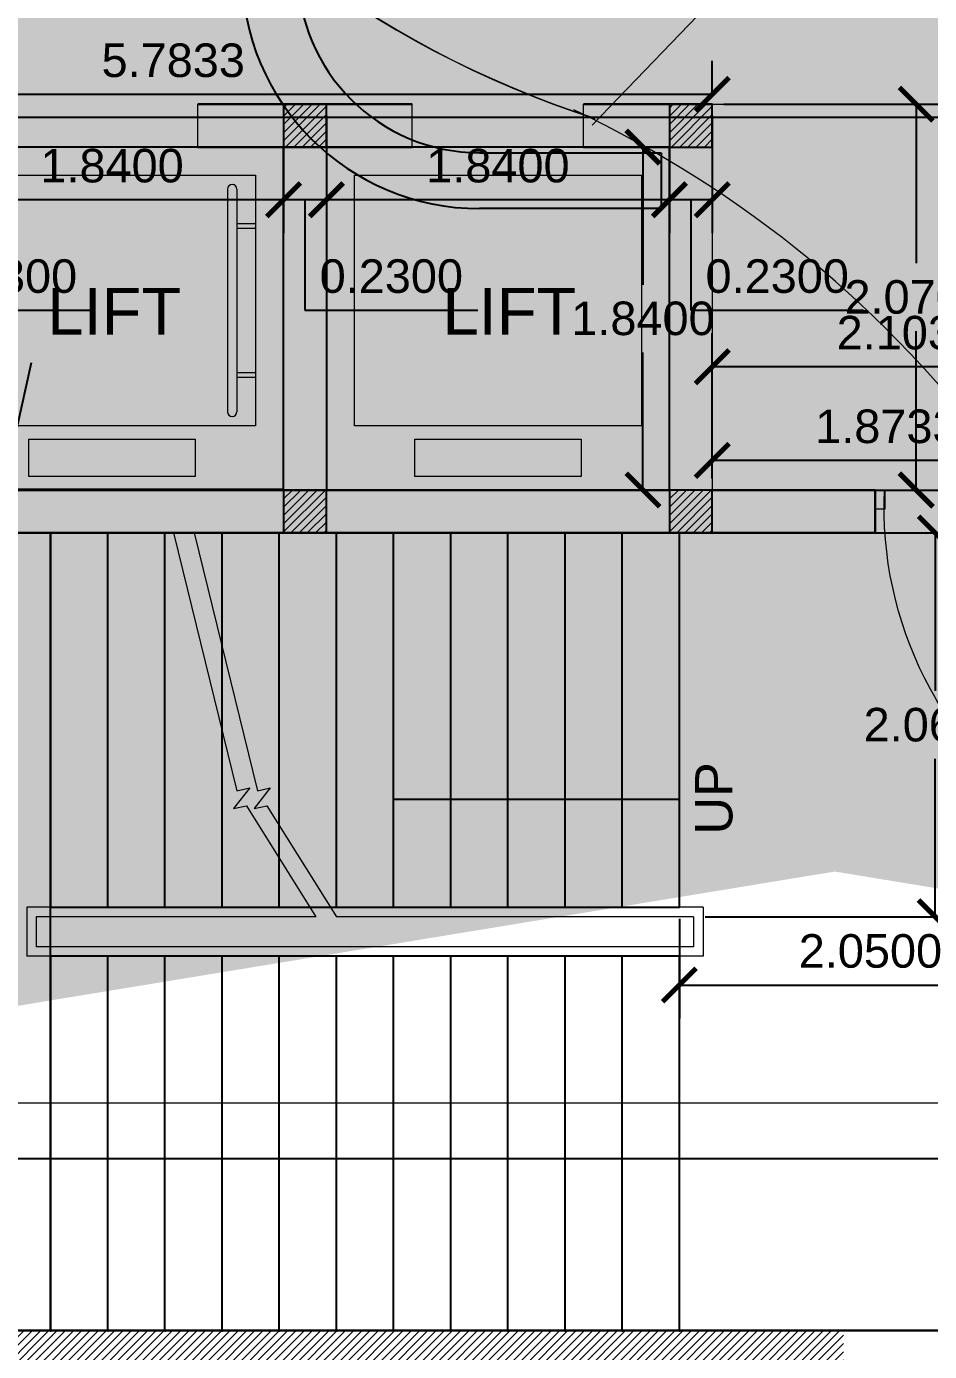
# Model space of a CAD drawing. Header units: metres. Extents: x -1560916 to -1560612, y 43591 to 43809.
# Drawn here: x -1560844.47 to -1560839.63, y 43691.93 to 43699.04 of the extents above; entities that cross this region are included whole.
import ezdxf

# ---------------------------------------------------------------- set-up
doc = ezdxf.new("R2010")
doc.units = ezdxf.units.M
doc.header["$LTSCALE"] = 750
doc.header["$MEASUREMENT"] = 0
doc.header["$PDMODE"] = 35
doc.header["$PDSIZE"] = 50
doc.linetypes.add('HIDDEN', pattern=[0.375, 0.25, -0.125])
doc.linetypes.add('PHANTOM2', pattern=[1.25, 0.625, -0.125, 0.125, -0.125, 0.125, -0.125])
doc.layers.get('0').update_dxf_attribs({"lineweight": 5})
doc.layers.get('Defpoints').update_dxf_attribs({"lineweight": 0})
for name, color, linetype, lineweight in [('AR_DIM WRK', 3, 'Continuous', 13), ('AR_DOOR', 32, 'Continuous', 9), ('AR_DRIVE WAY', 173, 'Continuous', 9), ('AR_ELEV 6', 1, 'Continuous', 9), ('AR_MISCELLANEOUS', 250, 'Continuous', 5), ('AR_STAIRCASE', 21, 'Continuous', 15), ('column', 242, 'Continuous', 25), ('ED', 30, 'Continuous', 0), ('FURN', 33, 'Continuous', 18), ('HAT', 8, 'Continuous', 5), ('wall', 7, 'Continuous', 30)]:
    doc.layers.add(name, color=color, linetype=linetype, lineweight=lineweight)
doc.layers.add('BLK_1_FLR_-1_DA_LIFT_1', color=30, linetype='Continuous', plot=False)
for name, color, linetype in [('BLK_1_FLR_-1_LIFT_1', 30, 'Continuous'), ('DRIVEWAY', 6, 'Continuous'), ('norms', 4, 'Continuous')]:
    doc.layers.add(name, color=color, linetype=linetype)
doc.styles.add('RS1', font='romans.shx', dxfattribs={"width": 0.75})
doc.styles.get("Standard").update_dxf_attribs({"font": 'arial.ttf'})
doc.dimstyles.new('DIM-100', dxfattribs={"dimtxt": 200, "dimasz": 100, "dimexe": 25, "dimexo": 25, "dimgap": 35, "dimtad": 1, "dimdec": 0, "dimrnd": 5, "dimzin": 0, "dimdsep": 46, "dimtxsty": 'RS1', "dimblk": 'ARCHTICK', "dimcen": 100, "dimdle": 25, "dimclrd": 8, "dimclre": 8, "dimclrt": 4, "dimadec": 0, "dimazin": 0, "dimtfac": 0.5, "dimtdec": 0, "dimtmove": 1, "dimatfit": 0, "dimfxl": 75, "dimfrac": 1, "dimtolj": 1, "dimtzin": 0, "dimarcsym": 2})
doc.dimstyles.get("Standard").update_dxf_attribs({"dimtxt": 0.18, "dimasz": 0.18, "dimexe": 0.18, "dimexo": 0.0625, "dimgap": 0.09, "dimtad": 1, "dimtih": 1, "dimtoh": 1, "dimdec": 4, "dimzin": 0, "dimdsep": 46, "dimtxsty": 'Standard', "dimblk": 'ARCHTICK', "dimcen": 0.09, "dimadec": 0, "dimazin": 0, "dimtfac": 1, "dimtdec": 4, "dimtofl": 0, "dimtmove": 0, "dimatfit": 3, "dimldrblk": 'ARCHTICK', "dimfxl": 1, "dimtolj": 1, "dimtzin": 0, "dimarcsym": 0})

# ---------------------------------------------------------------- blocks, each defined once
blk = doc.blocks.new('_ArchTick')
at = {"color": 0, "linetype": 'ByBlock', "const_width": 0.15}
blk.add_lwpolyline([(-0.5, -0.5), (0.5, 0.5)], dxfattribs=at)
blk = doc.blocks.new('*U57')
for p, q in [((-3000, 1500), (-3000, 2049)), ((-2600, 1500), (-2600, 2049)), ((-1300, 200), (0, 200)), ((0, 200), (0, -200)), ((0, -200), (-1300, -200))]:
    blk.add_line(p, q)
blk.add_lwpolyline([(-2600, 2049), (-2400, 2049), (-2800, 2800), (-3200, 2049), (-3000, 2049)])
for radius in [1700, 1300]:
    blk.add_arc((-1300, 1500), radius, 180, 270)
blk = doc.blocks.new('*D100')
at = {"layer": 'Defpoints', "color": 0, "transparency": 16777216}
for p in [(-1560846.3475, 43692.0426), (-1560838.9208, 43692.0426), (-1560838.9208, 43691.2815)]:
    blk.add_point(p, dxfattribs=at)
at = {"layer": 'ED', "color": 0, "lineweight": -2, "transparency": 16777216}
for p, q in [((-1560846.3475, 43691.9801), (-1560846.3475, 43691.1015)), ((-1560838.9208, 43691.9801), (-1560838.9208, 43691.1015)), ((-1560846.3475, 43691.2815), (-1560838.9208, 43691.2815))]:
    blk.add_line(p, q, dxfattribs=at)
at = {"layer": 'ED', "color": 0, "lineweight": -2, "transparency": 16777216, "xscale": 0.18, "yscale": 0.18, "zscale": 0.18, "rotation": 180}
blk.add_blockref('_ArchTick', (-1560846.3475, 43691.2815), dxfattribs=at)
at = {"layer": 'ED', "color": 0, "lineweight": -2, "transparency": 16777216, "xscale": 0.18, "yscale": 0.18, "zscale": 0.18}
blk.add_blockref('_ArchTick', (-1560838.9208, 43691.2815), dxfattribs=at)
at = {"layer": 'ED', "color": 0, "transparency": 16777216, "insert": (-1560842.6341, 43691.4634), "char_height": 0.18, "attachment_point": 5}
blk.add_mtext('\\A1;7.4267', dxfattribs=at)
blk = doc.blocks.new('*D105')
at = {"layer": 'Defpoints', "color": 0, "transparency": 16777216}
for p in [(-1560850.3675, 43695.8126), (-1560827.6612, 43695.8126), (-1560850.3675, 43690.6607)]:
    blk.add_point(p, dxfattribs=at)
at = {"layer": 'ED', "color": 0, "lineweight": -2, "transparency": 16777216}
for p, q in [((-1560850.3675, 43695.7501), (-1560850.3675, 43690.4807)), ((-1560827.6612, 43695.7501), (-1560827.6612, 43690.4807)), ((-1560827.6612, 43690.6607), (-1560850.3675, 43690.6607))]:
    blk.add_line(p, q, dxfattribs=at)
at = {"layer": 'ED', "color": 0, "lineweight": -2, "transparency": 16777216, "xscale": 0.18, "yscale": 0.18, "zscale": 0.18, "rotation": 180}
blk.add_blockref('_ArchTick', (-1560850.3675, 43690.6607), dxfattribs=at)
at = {"layer": 'ED', "color": 0, "lineweight": -2, "transparency": 16777216, "xscale": 0.18, "yscale": 0.18, "zscale": 0.18}
blk.add_blockref('_ArchTick', (-1560827.6612, 43690.6607), dxfattribs=at)
at = {"layer": 'ED', "color": 0, "transparency": 16777216, "insert": (-1560839.0143, 43690.8426), "char_height": 0.18, "attachment_point": 5}
blk.add_mtext('\\A1;22.7062', dxfattribs=at)
blk = doc.blocks.new('*D119')
at = {"layer": 'Defpoints', "color": 0, "transparency": 16777216}
for p in [(-1560840.7941, 43696.7113), (-1560840.7941, 43696.7113), (-1560838.9208, 43696.5526)]:
    blk.add_point(p, dxfattribs=at)
at = {"layer": 'ED', "color": 0, "lineweight": -2, "transparency": 16777216}
for p, q in [((-1560840.7941, 43696.7738), (-1560840.7941, 43696.8913)), ((-1560838.9208, 43696.6151), (-1560838.9208, 43696.8913)), ((-1560838.9208, 43696.7113), (-1560840.7941, 43696.7113))]:
    blk.add_line(p, q, dxfattribs=at)
at = {"layer": 'ED', "color": 0, "lineweight": -2, "transparency": 16777216, "xscale": 0.18, "yscale": 0.18, "zscale": 0.18, "rotation": 180}
blk.add_blockref('_ArchTick', (-1560840.7941, 43696.7113), dxfattribs=at)
at = {"layer": 'ED', "color": 0, "lineweight": -2, "transparency": 16777216, "xscale": 0.18, "yscale": 0.18, "zscale": 0.18}
blk.add_blockref('_ArchTick', (-1560838.9208, 43696.7113), dxfattribs=at)
at = {"layer": 'ED', "color": 0, "transparency": 16777216, "insert": (-1560839.8575, 43696.8933), "char_height": 0.18, "attachment_point": 5}
blk.add_mtext('\\A1;1.8733', dxfattribs=at)
blk = doc.blocks.new('*D120')
at = {"layer": 'Defpoints', "color": 0, "transparency": 16777216}
for p in [(-1560840.7941, 43697.2139), (-1560840.7941, 43696.5526), (-1560838.6908, 43696.5526)]:
    blk.add_point(p, dxfattribs=at)
at = {"layer": 'ED', "color": 0, "lineweight": -2, "transparency": 16777216}
for p, q in [((-1560840.7941, 43696.6151), (-1560840.7941, 43697.3939)), ((-1560838.6908, 43696.6151), (-1560838.6908, 43697.3939)), ((-1560838.6908, 43697.2139), (-1560840.7941, 43697.2139))]:
    blk.add_line(p, q, dxfattribs=at)
at = {"layer": 'ED', "color": 0, "lineweight": -2, "transparency": 16777216, "xscale": 0.18, "yscale": 0.18, "zscale": 0.18, "rotation": 180}
blk.add_blockref('_ArchTick', (-1560840.7941, 43697.2139), dxfattribs=at)
at = {"layer": 'ED', "color": 0, "lineweight": -2, "transparency": 16777216, "xscale": 0.18, "yscale": 0.18, "zscale": 0.18}
blk.add_blockref('_ArchTick', (-1560838.6908, 43697.2139), dxfattribs=at)
at = {"layer": 'ED', "color": 0, "transparency": 16777216, "insert": (-1560839.7425, 43697.3959), "char_height": 0.18, "attachment_point": 5}
blk.add_mtext('\\A1;2.1033', dxfattribs=at)
blk = doc.blocks.new('*D121')
at = {"layer": 'Defpoints', "color": 0, "transparency": 16777216}
for p in [(-1560840.7941, 43698.6226), (-1560840.7941, 43696.5526), (-1560839.7004, 43696.5526)]:
    blk.add_point(p, dxfattribs=at)
at = {"layer": 'ED', "color": 0, "lineweight": -2, "transparency": 16777216}
for p, q in [((-1560840.7316, 43698.6226), (-1560839.5204, 43698.6226)), ((-1560839.7004, 43698.6226), (-1560839.7004, 43697.7695)), ((-1560839.7004, 43696.5526), (-1560839.7004, 43697.4057)), ((-1560840.7316, 43696.5526), (-1560839.5204, 43696.5526))]:
    blk.add_line(p, q, dxfattribs=at)
at = {"layer": 'ED', "color": 0, "lineweight": -2, "transparency": 16777216, "xscale": 0.18, "yscale": 0.18, "zscale": 0.18}
for p, rotation in [((-1560839.7004, 43698.6226), 90), ((-1560839.7004, 43696.5526), 270)]:
    blk.add_blockref('_ArchTick', p, dxfattribs=dict(at, rotation=rotation))
at = {"layer": 'ED', "color": 0, "transparency": 16777216, "insert": (-1560839.7004, 43697.5876), "char_height": 0.18, "attachment_point": 5}
blk.add_mtext('\\A1;2.0700', dxfattribs=at)
blk = doc.blocks.new('*D122')
at = {"layer": 'Defpoints', "color": 0, "transparency": 16777216}
for p in [(-1560841.0241, 43698.6226), (-1560840.7941, 43698.6226), (-1560841.0241, 43698.1101)]:
    blk.add_point(p, dxfattribs=at)
at = {"layer": 'ED', "color": 0, "lineweight": -2, "transparency": 16777216}
for p, q in [((-1560841.0241, 43698.5601), (-1560841.0241, 43697.9301)), ((-1560840.7941, 43698.5601), (-1560840.7941, 43697.9301)), ((-1560840.7941, 43698.1101), (-1560841.0241, 43698.1101)), ((-1560840.9091, 43698.1101), (-1560840.9091, 43697.5173)), ((-1560840.9091, 43697.5173), (-1560839.9825, 43697.5173))]:
    blk.add_line(p, q, dxfattribs=at)
at = {"layer": 'ED', "color": 0, "lineweight": -2, "transparency": 16777216, "xscale": 0.18, "yscale": 0.18, "zscale": 0.18, "rotation": 180}
blk.add_blockref('_ArchTick', (-1560841.0241, 43698.1101), dxfattribs=at)
at = {"layer": 'ED', "color": 0, "lineweight": -2, "transparency": 16777216, "xscale": 0.18, "yscale": 0.18, "zscale": 0.18}
blk.add_blockref('_ArchTick', (-1560840.7941, 43698.1101), dxfattribs=at)
at = {"layer": 'ED', "color": 0, "transparency": 16777216, "insert": (-1560840.4458, 43697.6993), "char_height": 0.18, "attachment_point": 5}
blk.add_mtext('\\A1;0.2300', dxfattribs=at)
blk = doc.blocks.new('*D123')
at = {"layer": 'Defpoints', "color": 0, "transparency": 16777216}
for p in [(-1560842.8641, 43698.6226), (-1560841.0241, 43698.6226), (-1560842.8641, 43698.1101)]:
    blk.add_point(p, dxfattribs=at)
at = {"layer": 'ED', "color": 0, "lineweight": -2, "transparency": 16777216}
for p, q in [((-1560842.8641, 43698.5601), (-1560842.8641, 43697.9301)), ((-1560841.0241, 43698.5601), (-1560841.0241, 43697.9301)), ((-1560841.0241, 43698.1101), (-1560842.8641, 43698.1101))]:
    blk.add_line(p, q, dxfattribs=at)
at = {"layer": 'ED', "color": 0, "lineweight": -2, "transparency": 16777216, "xscale": 0.18, "yscale": 0.18, "zscale": 0.18, "rotation": 180}
blk.add_blockref('_ArchTick', (-1560842.8641, 43698.1101), dxfattribs=at)
at = {"layer": 'ED', "color": 0, "lineweight": -2, "transparency": 16777216, "xscale": 0.18, "yscale": 0.18, "zscale": 0.18}
blk.add_blockref('_ArchTick', (-1560841.0241, 43698.1101), dxfattribs=at)
at = {"layer": 'ED', "color": 0, "transparency": 16777216, "insert": (-1560841.9441, 43698.292), "char_height": 0.18, "attachment_point": 5}
blk.add_mtext('\\A1;1.8400', dxfattribs=at)
blk = doc.blocks.new('*D124')
at = {"layer": 'Defpoints', "color": 0, "transparency": 16777216}
for p in [(-1560843.0941, 43698.6226), (-1560842.8641, 43698.6226), (-1560843.0941, 43698.1101)]:
    blk.add_point(p, dxfattribs=at)
at = {"layer": 'ED', "color": 0, "lineweight": -2, "transparency": 16777216}
for p, q in [((-1560843.0941, 43698.5601), (-1560843.0941, 43697.9301)), ((-1560842.8641, 43698.5601), (-1560842.8641, 43697.9301)), ((-1560842.8641, 43698.1101), (-1560843.0941, 43698.1101)), ((-1560842.9791, 43698.1101), (-1560842.9791, 43697.5173)), ((-1560842.9791, 43697.5173), (-1560842.0525, 43697.5173))]:
    blk.add_line(p, q, dxfattribs=at)
at = {"layer": 'ED', "color": 0, "lineweight": -2, "transparency": 16777216, "xscale": 0.18, "yscale": 0.18, "zscale": 0.18, "rotation": 180}
blk.add_blockref('_ArchTick', (-1560843.0941, 43698.1101), dxfattribs=at)
at = {"layer": 'ED', "color": 0, "lineweight": -2, "transparency": 16777216, "xscale": 0.18, "yscale": 0.18, "zscale": 0.18}
blk.add_blockref('_ArchTick', (-1560842.8641, 43698.1101), dxfattribs=at)
at = {"layer": 'ED', "color": 0, "transparency": 16777216, "insert": (-1560842.5158, 43697.6993), "char_height": 0.18, "attachment_point": 5}
blk.add_mtext('\\A1;0.2300', dxfattribs=at)
blk = doc.blocks.new('*D125')
at = {"layer": 'Defpoints', "color": 0, "transparency": 16777216}
for p in [(-1560844.9341, 43698.6226), (-1560843.0941, 43698.6226), (-1560844.9341, 43698.1101)]:
    blk.add_point(p, dxfattribs=at)
at = {"layer": 'ED', "color": 0, "lineweight": -2, "transparency": 16777216}
for p, q in [((-1560844.9341, 43698.5601), (-1560844.9341, 43697.9301)), ((-1560843.0941, 43698.5601), (-1560843.0941, 43697.9301)), ((-1560843.0941, 43698.1101), (-1560844.9341, 43698.1101))]:
    blk.add_line(p, q, dxfattribs=at)
at = {"layer": 'ED', "color": 0, "lineweight": -2, "transparency": 16777216, "xscale": 0.18, "yscale": 0.18, "zscale": 0.18, "rotation": 180}
blk.add_blockref('_ArchTick', (-1560844.9341, 43698.1101), dxfattribs=at)
at = {"layer": 'ED', "color": 0, "lineweight": -2, "transparency": 16777216, "xscale": 0.18, "yscale": 0.18, "zscale": 0.18}
blk.add_blockref('_ArchTick', (-1560843.0941, 43698.1101), dxfattribs=at)
at = {"layer": 'ED', "color": 0, "transparency": 16777216, "insert": (-1560844.0141, 43698.292), "char_height": 0.18, "attachment_point": 5}
blk.add_mtext('\\A1;1.8400', dxfattribs=at)
blk = doc.blocks.new('*D126')
at = {"layer": 'Defpoints', "color": 0, "transparency": 16777216}
for p in [(-1560844.9341, 43698.6226), (-1560845.1641, 43698.3926), (-1560845.1641, 43698.1101)]:
    blk.add_point(p, dxfattribs=at)
at = {"layer": 'ED', "color": 0, "lineweight": -2, "transparency": 16777216}
for p, q in [((-1560844.9341, 43698.5601), (-1560844.9341, 43697.9301)), ((-1560845.1641, 43698.3301), (-1560845.1641, 43697.9301)), ((-1560844.9341, 43698.1101), (-1560845.1641, 43698.1101)), ((-1560845.0491, 43698.1101), (-1560845.0491, 43697.5173)), ((-1560845.0491, 43697.5173), (-1560844.1225, 43697.5173))]:
    blk.add_line(p, q, dxfattribs=at)
at = {"layer": 'ED', "color": 0, "lineweight": -2, "transparency": 16777216, "xscale": 0.18, "yscale": 0.18, "zscale": 0.18, "rotation": 180}
blk.add_blockref('_ArchTick', (-1560845.1641, 43698.1101), dxfattribs=at)
at = {"layer": 'ED', "color": 0, "lineweight": -2, "transparency": 16777216, "xscale": 0.18, "yscale": 0.18, "zscale": 0.18}
blk.add_blockref('_ArchTick', (-1560844.9341, 43698.1101), dxfattribs=at)
at = {"layer": 'ED', "color": 0, "transparency": 16777216, "insert": (-1560844.5858, 43697.6993), "char_height": 0.18, "attachment_point": 5}
blk.add_mtext('\\A1;0.2300', dxfattribs=at)
blk = doc.blocks.new('*D129')
at = {"layer": 'Defpoints', "color": 0, "transparency": 16777216}
for p in [(-1560846.5775, 43698.6755), (-1560846.5775, 43698.6226), (-1560840.7941, 43698.6226)]:
    blk.add_point(p, dxfattribs=at)
at = {"layer": 'ED', "color": 0, "lineweight": -2, "transparency": 16777216}
for p, q in [((-1560846.5775, 43698.6851), (-1560846.5775, 43698.8555)), ((-1560840.7941, 43698.6851), (-1560840.7941, 43698.8555)), ((-1560840.7941, 43698.6755), (-1560846.5775, 43698.6755))]:
    blk.add_line(p, q, dxfattribs=at)
at = {"layer": 'ED', "color": 0, "lineweight": -2, "transparency": 16777216, "xscale": 0.18, "yscale": 0.18, "zscale": 0.18, "rotation": 180}
blk.add_blockref('_ArchTick', (-1560846.5775, 43698.6755), dxfattribs=at)
at = {"layer": 'ED', "color": 0, "lineweight": -2, "transparency": 16777216, "xscale": 0.18, "yscale": 0.18, "zscale": 0.18}
blk.add_blockref('_ArchTick', (-1560840.7941, 43698.6755), dxfattribs=at)
at = {"layer": 'ED', "color": 0, "transparency": 16777216, "insert": (-1560843.6858, 43698.8574), "char_height": 0.18, "attachment_point": 5}
blk.add_mtext('\\A1;5.7833', dxfattribs=at)
blk = doc.blocks.new('*D150')
at = {"layer": 'Defpoints', "color": 0, "transparency": 16777216}
for p in [(-1560840.8941, 43696.3226), (-1560839.5977, 43696.3226), (-1560840.8941, 43694.2626)]:
    blk.add_point(p, dxfattribs=at)
at = {"layer": 'ED', "color": 0, "lineweight": -2, "transparency": 16777216}
for p, q in [((-1560840.8316, 43696.3226), (-1560839.4177, 43696.3226)), ((-1560839.5977, 43696.3226), (-1560839.5977, 43695.4745)), ((-1560839.5977, 43694.2626), (-1560839.5977, 43695.1107)), ((-1560840.8316, 43694.2626), (-1560839.4177, 43694.2626))]:
    blk.add_line(p, q, dxfattribs=at)
at = {"layer": 'ED', "color": 0, "lineweight": -2, "transparency": 16777216, "xscale": 0.18, "yscale": 0.18, "zscale": 0.18}
for p, rotation in [((-1560839.5977, 43696.3226), 90), ((-1560839.5977, 43694.2626), 270)]:
    blk.add_blockref('_ArchTick', p, dxfattribs=dict(at, rotation=rotation))
at = {"layer": 'ED', "color": 0, "transparency": 16777216, "insert": (-1560839.5977, 43695.2926), "char_height": 0.18, "attachment_point": 5}
blk.add_mtext('\\A1;2.0600', dxfattribs=at)
blk = doc.blocks.new('*D151')
at = {"layer": 'Defpoints', "color": 0, "transparency": 16777216}
for p in [(-1560840.9708, 43694.3137), (-1560838.9208, 43694.2976), (-1560838.9208, 43693.8966)]:
    blk.add_point(p, dxfattribs=at)
at = {"layer": 'ED', "color": 0, "lineweight": -2, "transparency": 16777216}
for p, q in [((-1560840.9708, 43694.2512), (-1560840.9708, 43693.7166)), ((-1560838.9208, 43694.2351), (-1560838.9208, 43693.7166)), ((-1560840.9708, 43693.8966), (-1560838.9208, 43693.8966))]:
    blk.add_line(p, q, dxfattribs=at)
at = {"layer": 'ED', "color": 0, "lineweight": -2, "transparency": 16777216, "xscale": 0.18, "yscale": 0.18, "zscale": 0.18, "rotation": 180}
blk.add_blockref('_ArchTick', (-1560840.9708, 43693.8966), dxfattribs=at)
at = {"layer": 'ED', "color": 0, "lineweight": -2, "transparency": 16777216, "xscale": 0.18, "yscale": 0.18, "zscale": 0.18}
blk.add_blockref('_ArchTick', (-1560838.9208, 43693.8966), dxfattribs=at)
at = {"layer": 'ED', "color": 0, "transparency": 16777216, "insert": (-1560839.9458, 43694.0785), "char_height": 0.18, "attachment_point": 5}
blk.add_mtext('\\A1;2.0500', dxfattribs=at)
blk = doc.blocks.new('*D264')
at = {"layer": 'Defpoints', "color": 0, "transparency": 16777216}
for p in [(-1560841.0241, 43698.3926), (-1560841.1659, 43696.5526), (-1560841.0241, 43696.5526)]:
    blk.add_point(p, dxfattribs=at)
at = {"layer": 'ED', "color": 0, "lineweight": -2, "transparency": 16777216}
for p, q in [((-1560841.0866, 43698.3926), (-1560841.3459, 43698.3926)), ((-1560841.1659, 43698.3926), (-1560841.1659, 43697.6545)), ((-1560841.1659, 43696.5526), (-1560841.1659, 43697.2907)), ((-1560841.0866, 43696.5526), (-1560841.3459, 43696.5526))]:
    blk.add_line(p, q, dxfattribs=at)
at = {"layer": 'ED', "color": 0, "lineweight": -2, "transparency": 16777216, "xscale": 0.18, "yscale": 0.18, "zscale": 0.18}
for p, rotation in [((-1560841.1659, 43698.3926), 90), ((-1560841.1659, 43696.5526), 270)]:
    blk.add_blockref('_ArchTick', p, dxfattribs=dict(at, rotation=rotation))
at = {"layer": 'ED', "color": 0, "transparency": 16777216, "insert": (-1560841.1659, 43697.4726), "char_height": 0.18, "attachment_point": 5}
blk.add_mtext('\\A1;1.8400', dxfattribs=at)

msp = doc.modelspace()

# ---------------------------------------------------------------- hatches: boundary and pattern name
at = {"layer": 'HAT'}
h = msp.add_hatch(dxfattribs=at)
h.set_pattern_fill('ANSI31', color=256, scale=0.25, style=0)
h.set_pattern_definition([(45, (-1559521.5484, 43554.56399), (-0.0220970869, 0.0220970869), [])])
edge = h.paths.add_edge_path()
edge.add_line((-1560831.66122, 43691.81258), (-1560831.6908, 43691.81258))
edge.add_line((-1560831.6908, 43691.81258), (-1560831.6908, 43692.04258))
edge.add_line((-1560831.6908, 43692.04258), (-1560831.66122, 43692.04258))
edge.add_arc((-1560831.66122, 43695.81258), 3.77, 270, 360)
edge.add_line((-1560827.89122, 43695.81258), (-1560827.89122, 43715.42838))
edge.add_line((-1560827.89122, 43715.42838), (-1560850.13746, 43715.42838))
edge.add_line((-1560850.13746, 43715.42838), (-1560850.13746, 43695.81258))
edge.add_arc((-1560846.36746, 43695.81258), 3.77, 180, 270)
edge.add_line((-1560846.36746, 43692.04258), (-1560844.97746, 43692.04258))
edge.add_line((-1560844.97746, 43692.04258), (-1560844.97746, 43691.81258))
edge.add_line((-1560844.97746, 43691.81258), (-1560846.36746, 43691.81258))
edge.add_arc((-1560846.36746, 43695.81258), 4, 180, 270, ccw=False)
edge.add_line((-1560850.36746, 43695.81258), (-1560850.36746, 43715.65838))
edge.add_line((-1560850.36746, 43715.65838), (-1560827.66122, 43715.65838))
edge.add_line((-1560827.66122, 43715.65838), (-1560827.66122, 43695.81258))
edge.add_arc((-1560831.66122, 43695.81258), 4, -90, 0, ccw=False)
h = msp.add_hatch(dxfattribs=at)
h.set_pattern_fill('ANSI31', color=256, scale=0.25, style=0)
h.set_pattern_definition([(45, (-1559621.628546, 43558.489643), (-0.0220970869, 0.0220970869), [])])
h.paths.add_polyline_path([(-1560843.09413, 43698.39258), (-1560842.86413, 43698.39258), (-1560842.86413, 43698.62258), (-1560843.09413, 43698.62258)])
h = msp.add_hatch(dxfattribs=at)
h.set_pattern_fill('ANSI31', color=256, scale=0.25, style=0)
h.set_pattern_definition([(45, (-1559619.558546, 43558.489643), (-0.0220970869, 0.0220970869), [])])
h.paths.add_polyline_path([(-1560841.02413, 43698.39258), (-1560840.79413, 43698.39258), (-1560840.79413, 43698.62258), (-1560841.02413, 43698.62258)])
h = msp.add_hatch(dxfattribs=at)
h.set_pattern_fill('ANSI31', color=256, scale=0.25, style=0)
h.set_pattern_definition([(45, (-1559621.628546, 43556.789643), (-0.0220970869, 0.0220970869), [])])
h.paths.add_polyline_path([(-1560842.86413, 43696.55258), (-1560843.09413, 43696.55258), (-1560843.09413, 43696.32258), (-1560842.86413, 43696.32258)])
h = msp.add_hatch(dxfattribs=at)
h.set_pattern_fill('ANSI31', color=256, scale=0.25, style=0)
h.set_pattern_definition([(45, (-1559619.558546, 43556.789643), (-0.0220970869, 0.0220970869), [])])
h.paths.add_polyline_path([(-1560840.79413, 43696.55258), (-1560841.02413, 43696.55258), (-1560841.02413, 43696.32258), (-1560840.79413, 43696.32258)])
h = msp.add_hatch(dxfattribs=at)
h.set_pattern_fill('ANSI31', color=256, scale=0.25, style=0)
h.set_pattern_definition([(45, (-1559516.661732, 43554.56399), (-0.0220970869, 0.0220970869), [])])
h.paths.add_polyline_path([(-1560840.0908, 43692.04258), (-1560845.17746, 43692.04258), (-1560845.17746, 43691.81258), (-1560840.0908, 43691.81258)])

# ---------------------------------------------------------------- linework, layer by layer
for p, q in [((-1560839.5224, 43700.49857), (-1560841.43837, 43698.51114)), ((-1560843.55413, 43698.39258), (-1560843.55413, 43698.62258)), ((-1560842.40413, 43698.39258), (-1560842.40413, 43698.62258)), ((-1560841.48413, 43698.39258), (-1560841.48413, 43698.62258)), ((-1560840.79413, 43698.62258), (-1560840.79413, 43696.32258)), ((-1560843.09413, 43698.39258), (-1560843.09413, 43696.55258)), ((-1560842.86413, 43698.39258), (-1560842.86413, 43696.55258)), ((-1560841.02413, 43698.39258), (-1560841.02413, 43696.55258))]:
    msp.add_line(p, q)
at = {"linetype": 'PHANTOM2'}
msp.add_lwpolyline([(-1560827.30612, 43693.26379), (-1560827.1067, 43693.64006), (-1560827.1067, 43693.26379), (-1560828.63669, 43693.26379), (-1560850.71669, 43693.26379), (-1560851.84985, 43693.26379), (-1560851.84985, 43693.64801), (-1560851.62567, 43693.26379)], dxfattribs=at)
for centre, radius, start, end in [((-1560839.81378, 43703.57799), 5.28298, 172.927538, 252.249591), ((-1560839.81315, 43703.57952), 5.28297, 172.927506, 252.249274), ((-1560844.13021, 43693.11), 6.06447, 8.468959, 64.682209)]:
    msp.add_arc(centre, radius, start, end)
at = {"layer": 'AR_DOOR'}
for p, q in [((-1560839.8663, 43696.45258), (-1560839.8663, 43696.55258)), ((-1560839.9163, 43696.45258), (-1560839.8663, 43696.45258))]:
    msp.add_line(p, q, dxfattribs=at)
msp.add_lwpolyline([(-1560839.8708, 43696.55258), (-1560839.9208, 43696.55258), (-1560838.9208, 43696.55258), (-1560838.9208, 43696.45258), (-1560838.9708, 43696.45258), (-1560838.9708, 43696.55258), (-1560838.9708, 43694.7639, -0.2604921)], format="xyb", close=True, dxfattribs=at)
at = {"layer": 'AR_DRIVE WAY'}
msp.add_line((-1560840.79413, 43698.62258), (-1560839.6908, 43698.62258), dxfattribs=at)
at = {"layer": 'AR_ELEV 6'}
for p, q in [((-1560843.39419, 43698.16758), (-1560843.39419, 43696.97278)), ((-1560843.34419, 43698.16758), (-1560843.34419, 43696.97278)), ((-1560843.34419, 43697.98268), (-1560843.24419, 43697.98268)), ((-1560843.34419, 43697.95768), (-1560843.24419, 43697.95768)), ((-1560843.34419, 43697.18268), (-1560843.24419, 43697.18268)), ((-1560843.34419, 43697.15768), (-1560843.24419, 43697.15768))]:
    msp.add_line(p, q, dxfattribs=at)
for centre, start, end in [((-1560843.36919, 43698.16758), 0, 180), ((-1560843.36919, 43696.97278), 180, 0)]:
    msp.add_arc(centre, 0.025, start, end, dxfattribs=at)
at = {"layer": 'AR_MISCELLANEOUS'}
for points in [[(-1560844.78413, 43698.24258), (-1560843.24419, 43698.24258), (-1560843.24419, 43696.89778), (-1560844.78413, 43696.89778)], [(-1560842.71413, 43698.24258), (-1560841.17419, 43698.24258), (-1560841.17419, 43696.89778), (-1560842.71413, 43696.89778)], [(-1560844.46026, 43696.82518), (-1560843.56807, 43696.82518), (-1560843.56807, 43696.62518), (-1560844.46026, 43696.62518)], [(-1560842.39026, 43696.82518), (-1560841.49807, 43696.82518), (-1560841.49807, 43696.62518), (-1560842.39026, 43696.62518)]]:
    msp.add_lwpolyline(points, close=True, dxfattribs=at)
at = {"layer": 'AR_STAIRCASE', "linetype": 'HIDDEN'}
for p, q in [((-1560844.34413, 43696.32258), (-1560844.34413, 43694.31369)), ((-1560844.03746, 43696.32258), (-1560844.03746, 43694.31369)), ((-1560843.7308, 43696.32258), (-1560843.7308, 43694.31369)), ((-1560844.34413, 43694.05147), (-1560844.34413, 43692.03591)), ((-1560844.03746, 43694.05147), (-1560844.03746, 43692.03591)), ((-1560843.7308, 43694.05147), (-1560843.7308, 43692.03591)), ((-1560843.42413, 43694.05147), (-1560843.42413, 43692.03591)), ((-1560843.11746, 43694.05147), (-1560843.11746, 43692.03591)), ((-1560842.8108, 43694.05147), (-1560842.8108, 43692.03591)), ((-1560842.50413, 43694.05147), (-1560842.50413, 43692.03591)), ((-1560842.19746, 43694.05147), (-1560842.19746, 43692.03591)), ((-1560841.8908, 43694.05147), (-1560841.8908, 43692.03591)), ((-1560841.58413, 43694.05147), (-1560841.58413, 43692.03591)), ((-1560841.27746, 43694.05147), (-1560841.27746, 43692.03591)), ((-1560840.9708, 43694.05147), (-1560840.9708, 43692.03591))]:
    msp.add_line(p, q, dxfattribs=at)
at = {"layer": 'AR_STAIRCASE'}
for p, q in [((-1560843.42413, 43696.32258), (-1560843.42413, 43696.08391)), ((-1560843.11746, 43696.32258), (-1560843.11746, 43694.75325)), ((-1560842.8108, 43696.32258), (-1560842.8108, 43694.31369)), ((-1560842.50413, 43696.32258), (-1560842.50413, 43694.31369)), ((-1560842.19746, 43696.32258), (-1560842.19746, 43694.31369)), ((-1560841.8908, 43696.32258), (-1560841.8908, 43694.31369)), ((-1560841.58413, 43696.32258), (-1560841.58413, 43694.31369)), ((-1560841.27746, 43696.32258), (-1560841.27746, 43694.31369)), ((-1560840.9708, 43696.32258), (-1560840.9708, 43694.31369)), ((-1560843.42413, 43695.90745), (-1560843.42413, 43694.31369)), ((-1560843.11746, 43694.57679), (-1560843.11746, 43694.31369)), ((-1560844.47191, 43694.31369), (-1560844.47191, 43694.05147)), ((-1560842.95303, 43694.31369), (-1560844.47191, 43694.31369)), ((-1560840.84302, 43694.31369), (-1560842.84274, 43694.31369)), ((-1560840.84302, 43694.31369), (-1560840.84302, 43694.05147)), ((-1560844.4208, 43694.26258), (-1560844.4208, 43694.10258)), ((-1560842.92108, 43694.26258), (-1560844.4208, 43694.26258)), ((-1560840.89413, 43694.26258), (-1560842.8108, 43694.26258)), ((-1560840.89413, 43694.26258), (-1560840.89413, 43694.10258)), ((-1560840.89413, 43694.10258), (-1560844.4208, 43694.10258)), ((-1560840.84302, 43694.05147), (-1560844.47191, 43694.05147))]:
    msp.add_line(p, q, dxfattribs=at)
for points in [[(-1560843.68358, 43696.32258), (-1560843.34408, 43694.93938), (-1560843.27557, 43694.95395), (-1560843.36181, 43694.84354), (-1560843.29329, 43694.85811), (-1560842.92108, 43694.26258)], [(-1560843.5733, 43696.32258), (-1560843.2338, 43694.93938), (-1560843.16528, 43694.95395), (-1560843.25152, 43694.84354), (-1560843.18301, 43694.85811), (-1560842.8108, 43694.26258)]]:
    msp.add_lwpolyline(points, dxfattribs=at)
at = {"layer": 'BLK_1_FLR_-1_DA_LIFT_1'}
msp.add_lwpolyline([(-1560844.93416, 43696.55737), (-1560843.09413, 43696.55737), (-1560843.09413, 43698.39258), (-1560844.93416, 43698.39258)], close=True, dxfattribs=at)
at = {"layer": 'BLK_1_FLR_-1_LIFT_1'}
msp.add_lwpolyline([(-1560842.86413, 43696.55258), (-1560841.02413, 43696.55258), (-1560841.02413, 43698.39258), (-1560842.86413, 43698.39258)], close=True, dxfattribs=at)
at = {"layer": 'column'}
for points in [[(-1560843.09413, 43698.39258), (-1560842.86413, 43698.39258), (-1560842.86413, 43698.62258), (-1560843.09413, 43698.62258)], [(-1560841.02413, 43698.39258), (-1560840.79413, 43698.39258), (-1560840.79413, 43698.62258), (-1560841.02413, 43698.62258)], [(-1560843.09413, 43696.32258), (-1560842.86413, 43696.32258), (-1560842.86413, 43696.55258), (-1560843.09413, 43696.55258)], [(-1560841.02413, 43696.32258), (-1560840.79413, 43696.32258), (-1560840.79413, 43696.55258), (-1560841.02413, 43696.55258)]]:
    msp.add_lwpolyline(points, close=True, dxfattribs=at)
at = {"layer": 'FURN'}
for p, q in [((-1560843.55413, 43698.39258), (-1560844.47413, 43698.39258)), ((-1560841.48413, 43698.39258), (-1560842.40413, 43698.39258))]:
    msp.add_line(p, q, dxfattribs=at)
at = {"layer": 'norms'}
for p, q in [((-1560844.03746, 43694.31369), (-1560844.03746, 43696.32258)), ((-1560843.7308, 43694.31369), (-1560843.7308, 43696.32258)), ((-1560843.42413, 43694.31369), (-1560843.42413, 43696.32258)), ((-1560843.11746, 43694.31369), (-1560843.11746, 43696.32258)), ((-1560842.8108, 43694.31369), (-1560842.8108, 43696.32258)), ((-1560842.50413, 43694.31369), (-1560842.50413, 43696.32258)), ((-1560842.19746, 43694.31369), (-1560842.19746, 43696.32258)), ((-1560841.8908, 43694.31369), (-1560841.8908, 43696.32258)), ((-1560841.58413, 43694.31369), (-1560841.58413, 43696.32258)), ((-1560841.27746, 43694.31369), (-1560841.27746, 43696.32258)), ((-1560844.03746, 43692.04258), (-1560844.03746, 43694.05147)), ((-1560843.7308, 43692.04258), (-1560843.7308, 43694.05147)), ((-1560843.42413, 43692.04258), (-1560843.42413, 43694.05147)), ((-1560843.11746, 43692.04258), (-1560843.11746, 43694.05147)), ((-1560842.8108, 43692.04258), (-1560842.8108, 43694.05147)), ((-1560842.50413, 43692.04258), (-1560842.50413, 43694.05147)), ((-1560842.19746, 43692.04258), (-1560842.19746, 43694.05147)), ((-1560841.8908, 43692.04258), (-1560841.8908, 43694.05147)), ((-1560841.58413, 43692.04258), (-1560841.58413, 43694.05147)), ((-1560841.27746, 43692.04258), (-1560841.27746, 43694.05147))]:
    msp.add_line(p, q, dxfattribs=at)
for points in [[(-1560844.93413, 43696.55258), (-1560841.02413, 43696.55258), (-1560841.02413, 43698.39258), (-1560844.93413, 43698.39258)], [(-1560846.34746, 43692.04258), (-1560844.34413, 43692.04258), (-1560844.34413, 43696.32258), (-1560846.34746, 43696.32258)], [(-1560844.34413, 43694.31369), (-1560840.9708, 43694.31369), (-1560840.9708, 43696.32258), (-1560844.34413, 43696.32258)], [(-1560844.34413, 43692.04258), (-1560840.9708, 43692.04258), (-1560840.9708, 43694.05147), (-1560844.34413, 43694.05147)]]:
    msp.add_lwpolyline(points, close=True, dxfattribs=at)
at = {"layer": 'wall'}
for p, q in [((-1560842.40413, 43698.62258), (-1560843.55413, 43698.62258)), ((-1560840.79413, 43698.62258), (-1560841.48413, 43698.62258)), ((-1560843.09413, 43698.39258), (-1560843.55413, 43698.39258)), ((-1560842.40413, 43698.39258), (-1560842.86413, 43698.39258)), ((-1560841.02413, 43698.39258), (-1560841.48413, 43698.39258)), ((-1560843.09413, 43696.55258), (-1560844.93413, 43696.55258)), ((-1560841.02413, 43696.55258), (-1560842.86413, 43696.55258)), ((-1560840.79413, 43696.55258), (-1560839.9208, 43696.55258)), ((-1560839.9208, 43696.55258), (-1560839.9208, 43696.32258)), ((-1560840.78963, 43696.32258), (-1560846.34746, 43696.32258)), ((-1560839.9208, 43696.32258), (-1560840.79413, 43696.32258)), ((-1560838.9208, 43692.04258), (-1560846.34746, 43692.04258))]:
    msp.add_line(p, q, dxfattribs=at)

# ---------------------------------------------------------------- block references
at = {"layer": 'DRIVEWAY', "xscale": 0.00075, "yscale": 0.00075, "zscale": 0.00075}
msp.add_blockref('*U57', (-1560841.06746, 43698.21258), dxfattribs=at)

# ---------------------------------------------------------------- texts
at = {"color": 4, "char_height": 0.25, "width": 1.3144708, "attachment_point": 5}
for insert in [(-1560844.00234, 43697.51173), (-1560841.8825, 43697.51173)]:
    msp.add_mtext('\\A1;LIFT', dxfattribs=dict(at, insert=insert))
at = {"color": 4, "insert": (-1560840.7848, 43694.89818), "char_height": 0.2, "attachment_point": 5, "rotation": 90}
msp.add_mtext('\\A1;UP', dxfattribs=at)

# ---------------------------------------------------------------- dimensions: what is measured, and where the dimension line sits
at = {"layer": 'ED'}
for base, p1, p2, picture, middle in [((-1560846.57746, 43698.67548), (-1560840.79413, 43698.62258), (-1560846.57746, 43698.62258), '*D129', (-1560843.6858, 43698.85744)), ((-1560845.16413, 43698.11014), (-1560844.93413, 43698.62258), (-1560845.16413, 43698.39258), '*D126', (-1560844.95913, 43697.69925)), ((-1560844.93413, 43698.11014), (-1560843.09413, 43698.62258), (-1560844.93413, 43698.62258), '*D125', (-1560844.01413, 43698.29205)), ((-1560843.09413, 43698.11014), (-1560842.86413, 43698.62258), (-1560843.09413, 43698.62258), '*D124', (-1560842.88913, 43697.69925)), ((-1560842.86413, 43698.11014), (-1560841.02413, 43698.62258), (-1560842.86413, 43698.62258), '*D123', (-1560841.94413, 43698.29205)), ((-1560841.02413, 43698.11014), (-1560840.79413, 43698.62258), (-1560841.02413, 43698.62258), '*D122', (-1560840.81913, 43697.69925)), ((-1560840.79413, 43697.21393), (-1560838.6908, 43696.55258), (-1560840.79413, 43696.55258), '*D120', (-1560839.74246, 43697.3959)), ((-1560840.79413, 43696.71132), (-1560838.9208, 43696.55258), (-1560840.79413, 43696.71132), '*D119', (-1560839.85746, 43696.89328)), ((-1560850.36746, 43690.66073), (-1560827.66122, 43695.81258), (-1560850.36746, 43695.81258), '*D105', (-1560839.01434, 43690.84263)), ((-1560838.9208, 43693.89655), (-1560840.9708, 43694.31369), (-1560838.9208, 43694.29758), '*D151', (-1560839.9458, 43694.07846)), ((-1560838.9208, 43691.28147), (-1560846.34746, 43692.04258), (-1560838.9208, 43692.04258), '*D100', (-1560842.63413, 43691.46337))]:
    dim = msp.add_linear_dim(base=base, p1=p1, p2=p2, dimstyle='Standard', override={"dimtmove": 1, "dimfxl": 5}, dxfattribs=at)
    dim.commit()
    dim.dimension.update_dxf_attribs({"geometry": picture, "text_midpoint": middle})
for base, p1, p2, picture, middle in [((-1560839.70037, 43696.55258), (-1560840.79413, 43698.62258), (-1560840.79413, 43696.55258), '*D121', (-1560839.70037, 43697.58758)), ((-1560841.16585, 43696.55258), (-1560841.02413, 43698.39258), (-1560841.02413, 43696.55258), '*D264', (-1560841.16585, 43697.47258)), ((-1560839.59771, 43696.32258), (-1560840.89413, 43694.26258), (-1560840.89413, 43696.32258), '*D150', (-1560839.59771, 43695.29258))]:
    dim = msp.add_linear_dim(base=base, p1=p1, p2=p2, angle=90, dimstyle='Standard', override={"dimtmove": 1, "dimfxl": 5}, dxfattribs=at)
    dim.commit()
    dim.dimension.update_dxf_attribs({"geometry": picture, "text_midpoint": middle})

# ---------------------------------------------------------------- leaders
msp.add_leader([(-1560842.50413, 43694.8948), (-1560840.9708, 43694.8948)], dimstyle='DIM-100', override={"dimgap": 2, "dimtad": 0})
at = {"layer": 'AR_DIM WRK', "annotation_type": 0, "has_hookline": 1, "hookline_direction": 1}
for points, text_width in [([(-1560813.55273, 43692.45799), (-1560813.12632, 43692.96428), (-1560847.77105, 43692.96428)], 1.04286), ([(-1560793.05622, 43703.6353), (-1560827.09717, 43703.6353)], 1.61429), ([(-1560815.52481, 43698.55192), (-1560849.97677, 43698.55192)], 1.61429)]:
    msp.add_leader(points, dimstyle='DIM-100', override={"dimgap": 35, "dimtad": 0}, dxfattribs=dict(at, text_width=text_width))
at = {"layer": 'AR_DIM WRK'}
msp.add_leader([(-1560844.44834, 43697.23487), (-1560846.54559, 43687.75533)], dimstyle='DIM-100', override={"dimgap": 35, "dimtad": 0, "dimfxl": 50}, dxfattribs=at)

doc.saveas('drawing.dxf')
